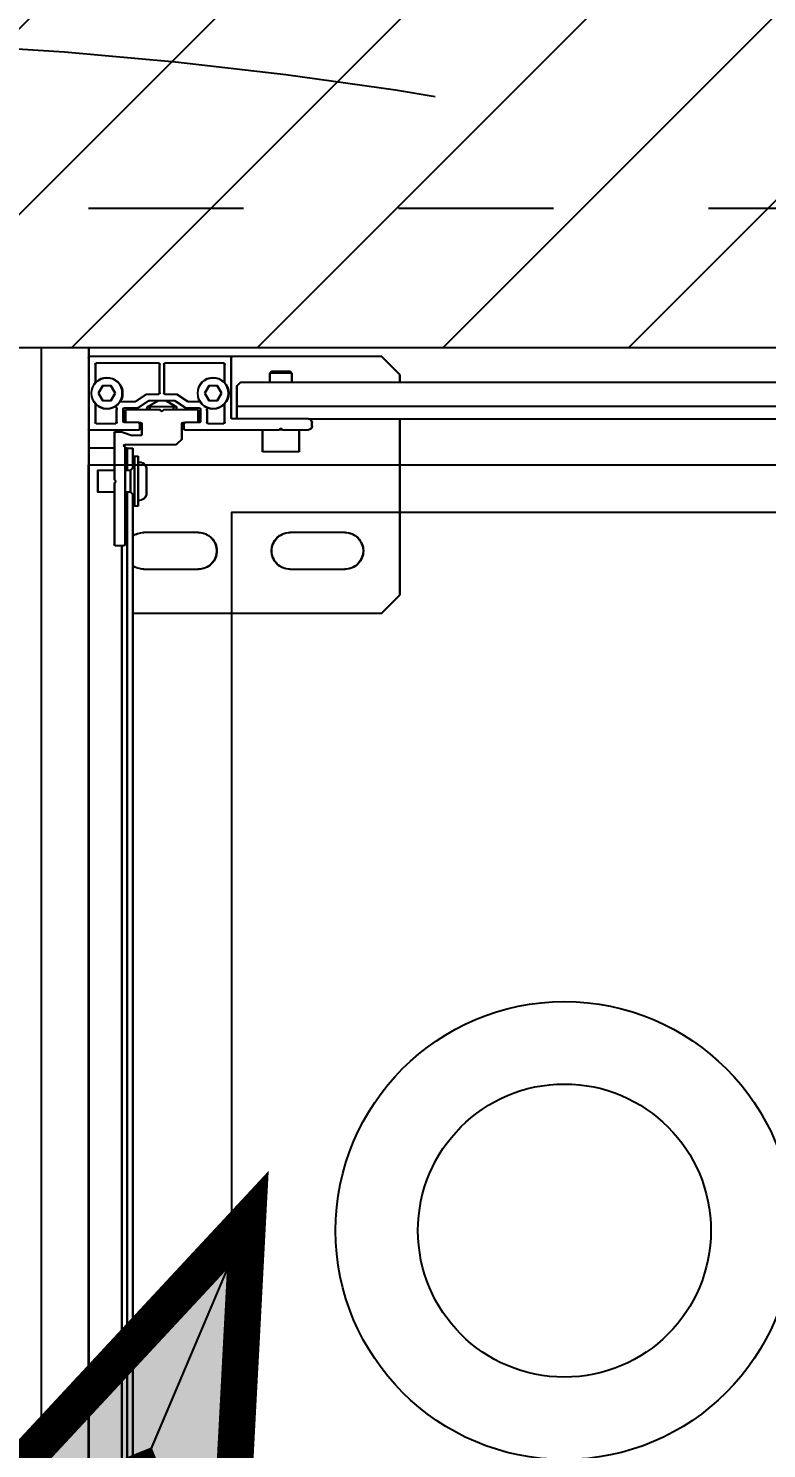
# Model space of a CAD drawing. Extents: x -2932 to 12371, y 2178 to 6224.
# Drawn here: x 6273.24 to 6293.4, y 4104.34 to 4143.1 of the extents above; entities that cross this region are included whole.
import ezdxf
from ezdxf import colors
from ezdxf.entities.mleader import LeaderData, LeaderLine
from ezdxf.math import Vec2, Vec3

# ---------------------------------------------------------------- set-up
doc = ezdxf.new("R2010")
doc.units = 0
doc.header["$PDMODE"] = 67
for name, pattern in [('ACAD_ISO02W100', [15, 12, -3]), ('prlm_ef', [0.165, 0.1, -0.065]), ('prlm_vmc', [0.282222, 0.141111, -0.141111])]:
    doc.linetypes.add(name, pattern=pattern)
doc.layers.get('0').update_dxf_attribs({"color": 252})
for name, color, linetype, lineweight in [('_GAZELEC-BOITE INCORPO', 36, 'Continuous', 18), ('_GAZELEC-RESERVATION', 1, 'Continuous', 18), ('_GAZELEC-RESERVATION 2', 6, 'Continuous', 18)]:
    doc.layers.add(name, color=color, linetype=linetype, lineweight=lineweight)
for name, color, linetype in [('B aménagement intérieur', 252, 'Continuous'), ('B GÈnÈral_Hatch', 252, 'Continuous'), ('B Général', 252, 'Continuous'), ('C ANNOTATIONS-prestations', 252, 'Continuous'), ('F REMPLISSAGE-vert clair', 252, 'Continuous'), ('F REMPLISSAGE-vert foncé', 252, 'Continuous'), ('GAZ-FLECHE VMC', 93, 'Continuous'), ('GAZ-GAZ N-1', 202, 'Continuous'), ('MTI900_Alu', 252, 'Continuous'), ('prlm-CHAUFF', 30, 'Continuous'), ('prlm-EAU-EF', 161, 'Continuous'), ('prlm-MOD', 64, 'Continuous')]:
    doc.layers.add(name, color=color, linetype=linetype)
doc.layers.add('prlm-ZEROPLOT', color=254, linetype='Continuous', plot=False)
doc.styles.add('Arial', font='arial.ttf')
doc.styles.add('Eurostile', font='')
doc.styles.get("Standard").update_dxf_attribs({"font": 'isocp.shx', "height": 15})
doc.styles.get('Eurostile').set_extended_font_data('Eurostile')
doc.dimstyles.new('200', dxfattribs={"dimscale": 0.1, "dimtxt": 150, "dimasz": 25, "dimexe": 50, "dimexo": 50, "dimgap": 20, "dimtad": 1, "dimdec": 0, "dimdsep": 46, "dimtxsty": 'Arial', "dimblk1": 'DOTBLANK', "dimblk2": 'DOTBLANK', "dimsah": 1, "dimcen": 25, "dimclrd": 5, "dimclre": 5, "dimadec": 0, "dimazin": 0, "dimtfac": 1, "dimtdec": 0, "dimtmove": 0, "dimatfit": 3, "dimldrblk": 'DOTBLANK', "dimfxl": 50, "dimtolj": 1, "dimtzin": 0, "dimarcsym": 0})
doc.dimstyles.new('Arch', dxfattribs={"dimtxt": 11.765001, "dimasz": 11.224121, "dimexe": 15.875, "dimexo": 7.9375, "dimgap": 7.9375, "dimtad": 1, "dimdec": 1, "dimtxsty": 'Eurostile', "dimblk": 'B n1.VW_SLASH', "dimblk1": 'B n1.VW_SLASH', "dimblk2": 'B n1.VW_SLASH', "dimcen": 0, "dimdle": 7.9375, "dimazin": 0, "dimtfac": 1, "dimtdec": 1, "dimtix": 1, "dimtmove": 0, "dimatfit": 0, "dimldrblk": 'B n1.VW_FILLEDARROW', "dimfxl": 1, "dimfrac": 2, "dimtolj": 1, "dimarcsym": 0})

# ---------------------------------------------------------------- blocks, each defined once
blk = doc.blocks.new('A n1.T4 A32_A33 (2D)')
at = {"layer": 'B Général', "linetype": 'Continuous'}
blk.add_line((-638.1, 251.635), (-638.1, 160.635), dxfattribs=at)
at = {"layer": 'F REMPLISSAGE-vert clair'}
blk.add_line((-639.4, 251.635), (-639.4, 159.335), dxfattribs=at)
at = {"layer": 'F REMPLISSAGE-vert foncé'}
blk.add_line((-639.4, 251.635), (-639.4, 159.335), dxfattribs=at)
at = {"layer": 'F REMPLISSAGE-vert foncé', "linetype": 'Continuous'}
blk.add_line((-638.1, 251.635), (-638.1, 160.635), dxfattribs=at)
blk = doc.blocks.new('A n1.G 100_80')
at = {"layer": 'B Général', "linetype": 'Continuous', "flags": 128}
blk.add_lwpolyline([(9.5, -45), (9.5, 45), (48.52, 45), (48.52, -45)], close=True, dxfattribs=at)
at = {"layer": 'C ANNOTATIONS-prestations'}
for p, q in [((9.5, 44.75), (9.5, 44.72)), ((9.53, 44.75), (9.5, 44.75)), ((9.5, 44.72), (9.5, 42.78)), ((13.37, 44.75), (9.53, 44.75)), ((17.5, 44.75), (13.37, 44.75)), ((13.4, 43.08), (13.4, 44.72)), ((18, 44.25), (17.5, 44.75)), ((9.68, 44.54), (9.68, 44.033)), ((11.41, 44.57), (9.71, 44.57)), ((11.44, 43.76), (11.44, 44.54)), ((11.56, 44.54), (11.56, 43.76)), ((13.19, 44.57), (11.59, 44.57)), ((13.22, 44.033), (13.22, 44.54)), ((14.45, 44.3), (14.5, 44.35)), ((15.05, 44.3), (14.45, 44.3)), ((14.45, 44.05), (14.45, 44.3)), ((14.5, 44.35), (15, 44.35)), ((15, 44.35), (15.05, 44.3)), ((15.05, 44.3), (15.05, 44.05)), ((18, 44.05), (18, 44.25)), ((9.885, 43.95), (9.769, 43.75)), ((10.115, 43.95), (9.885, 43.95)), ((10.231, 43.75), (10.115, 43.95)), ((12.785, 43.95), (12.669, 43.75)), ((13.015, 43.95), (12.785, 43.95)), ((13.131, 43.75), (13.015, 43.95)), ((13.55, 43.95), (13.65, 44.05)), ((13.55, 43.4), (13.55, 43.95)), ((13.65, 44.05), (44.15, 44.05)), ((9.68, 43.467), (9.68, 42.96)), ((9.769, 43.75), (9.885, 43.55)), ((9.885, 43.55), (10.115, 43.55)), ((10.115, 43.55), (10.231, 43.75)), ((10.364, 43.53), (10.786, 43.53)), ((10.803, 43.535), (11.088, 43.725)), ((10.858, 43.355), (11.142, 43.545)), ((11.1, 43.377), (11.4, 43.55)), ((11.105, 43.73), (11.41, 43.73)), ((11.159, 43.55), (11.841, 43.55)), ((11.177, 43.3), (11.177, 43.421)), ((11.59, 43.73), (11.904, 43.73)), ((11.6, 43.55), (11.9, 43.377)), ((11.823, 43.3), (11.823, 43.421)), ((11.858, 43.545), (12.15, 43.35)), ((11.904, 43.73), (12.197, 43.535)), ((12.214, 43.53), (12.536, 43.53)), ((12.669, 43.75), (12.785, 43.55)), ((12.785, 43.55), (13.015, 43.55)), ((13.015, 43.55), (13.131, 43.75)), ((13.22, 42.96), (13.22, 43.467)), ((10.27, 42.96), (10.27, 43.307)), ((10.45, 42.98), (10.45, 43.32)), ((10.48, 43.35), (10.841, 43.35)), ((10.5, 43.27), (10.5, 42.98)), ((11.45, 43.3), (10.53, 43.3)), ((11.9, 43.377), (11.1, 43.377)), ((11.1, 43.3), (11.1, 43.377)), ((11.5, 43.25), (11.45, 43.3)), ((11.55, 43.3), (11.5, 43.25)), ((12.47, 43.3), (11.55, 43.3)), ((11.9, 43.377), (11.9, 43.3)), ((12.15, 43.35), (12.52, 43.35)), ((12.5, 42.98), (12.5, 43.27)), ((12.55, 43.32), (12.55, 42.98)), ((12.73, 43.28), (12.73, 42.96)), ((15.5, 43.05), (13.43, 43.05)), ((13.55, 43.05), (13.55, 43.4)), ((13.55, 43.4), (44.25, 43.4)), ((15.5, 43.05), (42.27, 43.05)), ((18, 38.25), (18, 43.05)), ((9.5, 42.78), (9.5, 42.25)), ((9.53, 42.75), (10.87, 42.75)), ((9.71, 42.93), (10.24, 42.93)), ((10.2, 42.67), (10.2, 41.4)), ((10.23, 42.7), (10.395, 42.7)), ((10.405, 42.699), (10.695, 42.602)), ((10.87, 42.95), (10.48, 42.95)), ((10.87, 42.95), (10.92, 42.95)), ((10.9, 42.78), (10.9, 42.92)), ((10.95, 42.92), (10.95, 42.63)), ((12.05, 42.5), (12.05, 42.92)), ((12.08, 42.95), (12.13, 42.95)), ((12.1, 42.92), (12.1, 42.78)), ((12.52, 42.95), (12.13, 42.95)), ((12.13, 42.75), (14.7, 42.75)), ((12.76, 42.93), (13.19, 42.93)), ((14.25, 42.15), (14.25, 42.75)), ((14.7, 42.75), (14.729, 42.779)), ((14.8, 42.75), (14.7, 42.75)), ((14.771, 42.779), (14.8, 42.75)), ((14.8, 42.75), (15.5, 42.75)), ((15.25, 42.75), (15.25, 42.15)), ((15.6, 42.85), (15.6, 42.95)), ((9.5, 42.25), (9.5, -42.25)), ((10.2, 42.25), (9.5, 42.25)), ((10.5, 42.35), (11.9, 42.35)), ((10.5, 39.63), (10.5, 42.29)), ((10.55, 42.25), (10.5, 42.25)), ((10.55, 42.25), (10.55, 41.65)), ((10.55, 42.25), (10.7, 42.25)), ((10.7, 42.25), (10.7, 41.7)), ((10.92, 42.6), (10.705, 42.6)), ((12.05, 42.5), (11.9, 42.35)), ((10.7, 42.03), (10.75, 42.03)), ((10.75, 42.03), (10.75, 40.67)), ((10.75, 42.03), (10.85, 42.03)), ((10.85, 42.03), (10.85, 40.67)), ((15.25, 42.15), (14.25, 42.15)), ((9.75, 41.65), (9.75, 41.05)), ((9.75, 41.65), (10.2, 41.65)), ((10.5, 41.65), (10.65, 41.65)), ((10.65, 41.65), (10.75, 41.75)), ((10.65, 41.05), (10.65, 41.65)), ((11.08, 41.675), (11.08, 41.025)), ((10.25, 41.35), (10.2, 41.4)), ((10.2, 41.3), (10.25, 41.35)), ((10.2, 41.3), (10.2, 39.63)), ((10.2, 41.05), (9.75, 41.05)), ((10.65, 41.05), (10.5, 41.05)), ((10.55, 41.05), (10.55, -41.05)), ((10.75, 40.95), (10.65, 41.05)), ((10.7, 41), (10.7, -41)), ((10.75, 40.67), (10.7, 40.67)), ((10.85, 40.67), (10.75, 40.67)), ((12.5, 39.95), (11, 39.95)), ((16.5, 39.95), (15, 39.95)), ((10.23, 39.6), (10.47, 39.6)), ((10.4, 39.6), (10.4, -39.6)), ((11, 38.95), (12.5, 38.95)), ((15, 38.95), (16.5, 38.95)), ((17.5, 37.75), (18, 38.25)), ((10.7, 37.75), (17.5, 37.75))]:
    blk.add_line(p, q, dxfattribs=at)
at = {"layer": 'C ANNOTATIONS-prestations', "flags": 128}
for points in [[(9.5, 44.72, -0.198912), (9.509, 44.741, -0.198912), (9.53, 44.75)], [(13.37, 44.75, -0.198912), (13.391, 44.741, -0.198912), (13.4, 44.72)], [(9.68, 44.54, -0.198912), (9.689, 44.561, -0.198912), (9.71, 44.57)], [(11.41, 44.57, -0.198912), (11.431, 44.561, -0.198912), (11.44, 44.54)], [(11.56, 44.54, -0.198912), (11.569, 44.561, -0.198912), (11.59, 44.57)], [(13.19, 44.57, -0.198912), (13.211, 44.561, -0.198912), (13.22, 44.54)], [(9.68, 44.03, -0.01196), (9.68, 44.031, -0.01196), (9.68, 44.033)], [(13.22, 44.033, -0.01196), (13.22, 44.031, -0.01196), (13.22, 44.03)], [(9.68, 43.467, -0.01196), (9.68, 43.469, -0.01196), (9.68, 43.47)], [(10.803, 43.535, -0.073633), (10.795, 43.531, -0.073633), (10.786, 43.53)], [(11.088, 43.725, -0.073633), (11.096, 43.729, -0.073633), (11.105, 43.73)], [(11.142, 43.545, -0.073633), (11.15, 43.549, -0.073633), (11.159, 43.55)], [(11.44, 43.76, -0.198912), (11.431, 43.739, -0.198912), (11.41, 43.73)], [(11.59, 43.73, -0.198912), (11.569, 43.739, -0.198912), (11.56, 43.76)], [(11.841, 43.55, -0.073633), (11.85, 43.549, -0.073633), (11.858, 43.545)], [(12.214, 43.53, -0.073633), (12.205, 43.531, -0.073633), (12.197, 43.535)], [(13.22, 43.47, -0.01196), (13.22, 43.469, -0.01196), (13.22, 43.467)], [(10.225, 43.39, -0.123554), (10.258, 43.354, -0.123554), (10.27, 43.307)], [(10.45, 43.32, -0.198912), (10.459, 43.341, -0.198912), (10.48, 43.35)], [(10.5, 43.27, -0.198912), (10.509, 43.291, -0.198912), (10.53, 43.3)], [(10.858, 43.355, -0.073633), (10.85, 43.351, -0.073633), (10.841, 43.35)], [(12.47, 43.3, -0.198912), (12.491, 43.291, -0.198912), (12.5, 43.27)], [(12.52, 43.35, -0.198912), (12.541, 43.341, -0.198912), (12.55, 43.32)], [(12.73, 43.28, -0.095961), (12.737, 43.318, -0.095961), (12.758, 43.35)], [(13.43, 43.05, -0.198912), (13.409, 43.059, -0.198912), (13.4, 43.08)], [(15.5, 43.05, -0.198912), (15.571, 43.021, -0.198912), (15.6, 42.95)], [(9.53, 42.75, -0.198912), (9.509, 42.759, -0.198912), (9.5, 42.78)], [(9.71, 42.93, -0.198912), (9.689, 42.939, -0.198912), (9.68, 42.96)], [(10.2, 42.67, -0.198912), (10.209, 42.691, -0.198912), (10.23, 42.7)], [(10.27, 42.96, -0.198912), (10.261, 42.939, -0.198912), (10.24, 42.93)], [(10.395, 42.7, -0.040241), (10.4, 42.7, -0.040241), (10.405, 42.699)], [(10.48, 42.95, -0.198912), (10.459, 42.959, -0.198912), (10.45, 42.98)], [(10.53, 42.95, -0.198912), (10.509, 42.959, -0.198912), (10.5, 42.98)], [(10.87, 42.95, -0.198912), (10.891, 42.941, -0.198912), (10.9, 42.92)], [(10.9, 42.78, -0.198912), (10.891, 42.759, -0.198912), (10.87, 42.75)], [(10.92, 42.95, -0.198912), (10.941, 42.941, -0.198912), (10.95, 42.92)], [(12.05, 42.92, -0.198912), (12.059, 42.941, -0.198912), (12.08, 42.95)], [(12.1, 42.92, -0.198912), (12.109, 42.941, -0.198912), (12.13, 42.95)], [(12.13, 42.75, -0.198912), (12.109, 42.759, -0.198912), (12.1, 42.78)], [(12.5, 42.98, -0.198912), (12.491, 42.959, -0.198912), (12.47, 42.95)], [(12.55, 42.98, -0.198912), (12.541, 42.959, -0.198912), (12.52, 42.95)], [(12.76, 42.93, -0.198912), (12.739, 42.939, -0.198912), (12.73, 42.96)], [(13.22, 42.96, -0.198912), (13.211, 42.939, -0.198912), (13.19, 42.93)], [(14.729, 42.779, -0.198912), (14.75, 42.788, -0.198912), (14.771, 42.779)], [(15.6, 42.85, -0.198912), (15.571, 42.779, -0.198912), (15.5, 42.75)], [(10.5, 42.29, -0.414214), (10.47, 42.32, -0.414214), (10.5, 42.35)], [(10.705, 42.6, -0.040241), (10.7, 42.6, -0.040241), (10.695, 42.602)], [(10.95, 42.63, -0.198912), (10.941, 42.609, -0.198912), (10.92, 42.6)], [(10.85, 41.873, -0.218554), (11.01, 41.827, -0.218554), (11.08, 41.675)], [(10.85, 41.874, -0.003145), (10.853, 41.874, -0.003145), (10.855, 41.874)], [(11.08, 41.025, -0.218554), (11.01, 40.873, -0.218554), (10.85, 40.827)], [(10.855, 40.827, -0.003145), (10.853, 40.826, -0.003145), (10.85, 40.826)], [(10.7, 39.85, -0.080612), (10.842, 39.924, -0.080612), (11, 39.95)], [(12.5, 39.95, -0.414214), (13, 39.45, -0.414214), (12.5, 38.95)], [(15, 38.95, -0.414214), (14.5, 39.45, -0.414214), (15, 39.95)], [(16.5, 39.95, -0.414214), (17, 39.45, -0.414214), (16.5, 38.95)], [(10.23, 39.6, -0.198912), (10.209, 39.609, -0.198912), (10.2, 39.63)], [(10.5, 39.63, -0.198912), (10.491, 39.609, -0.198912), (10.47, 39.6)], [(11, 38.95, -0.080612), (10.842, 38.976, -0.080612), (10.7, 39.05)]]:
    blk.add_lwpolyline(points, format="xyb", dxfattribs=at)
at = {"layer": 'C ANNOTATIONS-prestations'}
for centre in [(10, 43.75), (12.9, 43.75)]:
    blk.add_circle(centre, 0.425, dxfattribs=at)
blk = doc.blocks.new('xi.thema+')
at = {"layer": 'prlm-CHAUFF', "color": 7, "linetype": 'prlm_vmc', "ltscale": 30}
blk.add_lwpolyline([(-27.9, 0), (-27.9, 34.4)], dxfattribs=at)
at = {"layer": 'prlm-CHAUFF', "color": 0}
blk.add_lwpolyline([(-20.9, 0), (-20.9, 34.4), (20.9, 34.4), (20.9, 0)], close=True, dxfattribs=at)
for radius in [6.25, 4]:
    blk.add_circle((0, 13), radius, dxfattribs=at)
blk = doc.blocks.new('A n0.MTI900_Alu_390')
at = {"layer": 'MTI900_Alu', "color": 1, "linetype": 'Continuous'}
for p, q in [((-4.475, 0), (-4.472, 0)), ((-4.475, -0.003), (-4.475, 0)), ((-4.472, 0), (-4.278, 0)), ((-4.278, 0), (-4.225, 0)), ((-4.225, 0), (4.225, 0)), ((-4.225, -0.07), (-4.225, 0)), ((-4.475, -0.387), (-4.475, -0.003)), ((-4.457, -0.191), (-4.457, -0.021)), ((-4.454, -0.018), (-4.4033, -0.018)), ((-4.395, -0.0385), (-4.375, -0.0269)), ((-4.395, -0.0615), (-4.395, -0.0385)), ((-4.375, -0.0269), (-4.355, -0.0385)), ((-4.355, -0.0385), (-4.355, -0.0615)), ((-4.3467, -0.018), (-4.296, -0.018)), ((-4.293, -0.021), (-4.293, -0.074)), ((-4.275, -0.003), (-4.275, -0.137)), ((-4.165, -0.025), (-4.105, -0.025)), ((-4.165, -0.025), (-4.165, -0.07)), ((-4.105, -0.07), (-4.105, -0.025)), ((-4.375, -0.0731), (-4.395, -0.0615)), ((-4.355, -0.0615), (-4.375, -0.0731)), ((-4.296, -0.077), (-4.3306, -0.077)), ((-4.27, -0.073), (-4.27, -0.0895)), ((-4.267, -0.07), (-4.14, -0.07)), ((-4.135, -0.075), (-4.14, -0.07)), ((-4.13, -0.07), (-4.135, -0.075)), ((-4.13, -0.07), (-3.963, -0.07)), ((-3.96, -0.073), (-3.96, -0.097)), ((-4.353, -0.0864), (-4.353, -0.1286)), ((-4.335, -0.098), (-4.335, -0.1341)), ((-4.298, -0.095), (-4.332, -0.095)), ((-4.33, -0.195), (-4.33, -0.103)), ((-4.327, -0.1), (-4.298, -0.1)), ((-4.295, -0.137), (-4.295, -0.098)), ((-4.2698, -0.0905), (-4.2602, -0.1195)), ((-4.235, -0.1), (-4.235, -0.24)), ((-3.963, -0.1), (-4.229, -0.1)), ((-4.225, -0.105), (-4.225, -0.1)), ((-4.225, -0.105), (-4.165, -0.105)), ((-4.225, -0.105), (-4.225, -0.12)), ((-4.165, -0.115), (-4.175, -0.125)), ((-4.165, -0.1), (-4.165, -0.115)), ((-4.105, -0.115), (-4.165, -0.115)), ((-4.105, -0.115), (-4.105, -0.1)), ((-4.105, -0.105), (4.105, -0.105)), ((-4.095, -0.125), (-4.105, -0.115)), ((-3.96, -0.09), (3.96, -0.09)), ((-4.3535, -0.1303), (-4.3725, -0.1588)), ((-4.3355, -0.1358), (-4.3545, -0.1642)), ((-4.295, -0.137), (-4.295, -0.142)), ((-4.278, -0.14), (-4.292, -0.14)), ((-4.292, -0.145), (-4.263, -0.145)), ((-4.26, -0.142), (-4.26, -0.1205)), ((-4.225, -0.12), (-4.17, -0.12)), ((-4.203, -0.12), (-4.203, -0.125)), ((-4.203, -0.125), (-4.067, -0.125)), ((-4.203, -0.125), (-4.203, -0.135)), ((-4.203, -0.135), (-4.067, -0.135)), ((-4.1, -0.12), (4.1, -0.12)), ((-4.067, -0.125), (-4.067, -0.12)), ((-4.067, -0.135), (-4.067, -0.125)), ((-3.995, -0.3), (-3.995, -0.15)), ((-3.895, -0.15), (-3.895, -0.3)), ((-3.775, -0.12), (-3.775, -0.8)), ((-4.373, -0.1605), (-4.373, -0.191)), ((-4.3377, -0.16), (-4.355, -0.19)), ((-4.355, -0.1659), (-4.355, -0.2341)), ((-4.33, -0.1677), (-4.3421, -0.1677)), ((-4.3377, -0.24), (-4.3377, -0.16)), ((-4.33, -0.16), (-4.3377, -0.16)), ((-4.1675, -0.158), (-4.1025, -0.158)), ((-4.457, -0.369), (-4.457, -0.209)), ((-4.376, -0.194), (-4.454, -0.194)), ((-4.454, -0.206), (-4.376, -0.206)), ((-4.373, -0.209), (-4.373, -0.2404)), ((-4.355, -0.21), (-4.3377, -0.24)), ((-4.33, -0.2323), (-4.3421, -0.2323)), ((-4.325, -0.2), (-4.33, -0.195)), ((-4.33, -0.205), (-4.325, -0.2)), ((-4.33, -0.297), (-4.33, -0.205)), ((-4.373, -0.2404), (-4.3535, -0.2697)), ((-4.3545, -0.2358), (-4.335, -0.265)), ((-4.3377, -0.24), (-4.33, -0.24)), ((-4.335, -0.265), (-4.335, -0.302)), ((-4.295, -0.258), (-4.295, -0.263)), ((-4.295, -0.302), (-4.295, -0.263)), ((-4.25, -0.255), (-4.292, -0.255)), ((-4.292, -0.26), (-4.278, -0.26)), ((-4.275, -0.263), (-4.275, -0.52)), ((-4.25, -0.255), (-4.235, -0.24)), ((-4.353, -0.2714), (-4.353, -0.3036)), ((-4.332, -0.305), (-4.298, -0.305)), ((-4.298, -0.3), (-4.327, -0.3)), ((-4.395, -0.3285), (-4.375, -0.3169)), ((-4.395, -0.3515), (-4.395, -0.3285)), ((-4.375, -0.3169), (-4.355, -0.3285)), ((-4.355, -0.3285), (-4.355, -0.3515)), ((-4.328, -0.323), (-4.296, -0.323)), ((-4.293, -0.326), (-4.293, -0.369)), ((-4.475, -0.8), (-4.475, -0.387)), ((-4.4033, -0.372), (-4.454, -0.372)), ((-4.375, -0.3631), (-4.395, -0.3515)), ((-4.355, -0.3515), (-4.375, -0.3631)), ((-4.296, -0.372), (-4.3467, -0.372)), ((-4.308, -0.39), (-4.472, -0.39)), ((-4.395, -0.405), (-4.405, -0.415)), ((-4.405, -0.415), (-4.405, -3.465)), ((-4.34, -0.405), (-4.395, -0.405)), ((-4.305, -0.405), (-4.34, -0.405)), ((-4.34, -0.405), (-4.34, -3.475)), ((-4.305, -0.6), (-4.305, -0.393)), ((-4.43, -0.495), (-4.435, -0.5)), ((-4.435, -0.5), (-4.435, -0.55)), ((-4.43, -0.555), (-4.43, -0.495)), ((-4.405, -0.495), (-4.43, -0.495)), ((-4.215, -0.475), (-4.275, -0.475)), ((-4.215, -0.575), (-4.215, -0.475)), ((-4.275, -0.52), (-4.2779, -0.5229)), ((-4.2779, -0.5271), (-4.275, -0.53)), ((-4.275, -0.53), (-4.275, -0.52)), ((-4.275, -0.53), (-4.275, -0.6)), ((-4.435, -0.55), (-4.43, -0.555)), ((-4.43, -0.555), (-4.405, -0.555)), ((-4.275, -0.575), (-4.215, -0.575)), ((-3.995, -0.7), (-3.995, -0.55)), ((-3.895, -0.55), (-3.895, -0.7)), ((-4.305, -0.6), (-4.305, -3.277)), ((-4.285, -0.61), (-4.295, -0.61)), ((-4.425, -0.85), (-4.475, -0.8)), ((-3.775, -0.8), (-3.825, -0.85)), ((-4.405, -0.85), (-4.425, -0.85)), ((-3.825, -0.85), (-4.305, -0.85))]:
    blk.add_line(p, q, dxfattribs=at)
for centre in [(-4.375, -0.05), (-4.375, -0.34)]:
    blk.add_circle(centre, 0.0425, dxfattribs=at)
for centre, radius, start, end in [((-4.472, -0.003), 0.003, 90, 180), ((-4.278, -0.003), 0.003, 0, 90), ((-4.454, -0.021), 0.003, 90, 180), ((-4.4033, -0.021), 0.003, 84.5182, 90), ((-4.3467, -0.021), 0.003, 90, 95.4817), ((-4.296, -0.021), 0.003, 0, 90), ((-4.3306, -0.067), 0.01, 213.6525, 270), ((-4.296, -0.074), 0.003, 270, 0), ((-4.267, -0.073), 0.003, 90, 180), ((-3.963, -0.073), 0.003, 0, 90), ((-4.332, -0.098), 0.003, 90, 180), ((-4.327, -0.103), 0.003, 90, 180), ((-4.298, -0.098), 0.003, 0, 90), ((-4.298, -0.103), 0.003, 0, 90), ((-4.267, -0.0895), 0.003, 180, 198.4349), ((-4.232, -0.1), 0.003, 0, 180), ((-3.963, -0.097), 0.003, 270, 0), ((-4.356, -0.1286), 0.003, 326.3099, 0), ((-4.338, -0.1341), 0.003, 326.3099, 0), ((-4.292, -0.137), 0.003, 180, 270), ((-4.292, -0.142), 0.003, 180, 270), ((-4.278, -0.137), 0.003, 270, 0), ((-4.263, -0.142), 0.003, 270, 0), ((-4.263, -0.1205), 0.003, 0, 18.4349), ((-4.1675, -0.138), 0.02, 171.3731, 270), ((-4.1675, -0.133), 0.02, 185.7392, 187.1808), ((-4.1025, -0.138), 0.02, 270, 8.6269), ((-4.1025, -0.133), 0.02, 352.8192, 354.2608), ((-3.945, -0.15), 0.05, 143.1301, 180), ((-3.945, -0.15), 0.05, 0, 36.8699), ((-4.454, -0.191), 0.003, 180, 270), ((-4.376, -0.191), 0.003, 270, 0), ((-4.37, -0.1605), 0.003, 146.3099, 180), ((-4.352, -0.1659), 0.003, 146.3099, 180), ((-4.454, -0.209), 0.003, 90, 180), ((-4.376, -0.209), 0.003, 0, 90), ((-4.352, -0.2341), 0.003, 180, 213.6901), ((-4.356, -0.2714), 0.003, 0, 33.6901), ((-4.292, -0.258), 0.003, 90, 180), ((-4.292, -0.263), 0.003, 90, 180), ((-4.278, -0.263), 0.003, 0, 90), ((-4.332, -0.302), 0.003, 180, 270), ((-4.327, -0.297), 0.003, 180, 270), ((-4.298, -0.297), 0.003, 270, 0), ((-4.298, -0.302), 0.003, 270, 0), ((-3.945, -0.3), 0.05, 180, 0), ((-4.328, -0.333), 0.01, 90, 133.851), ((-4.296, -0.326), 0.003, 0, 90), ((-4.472, -0.387), 0.003, 180, 270), ((-4.454, -0.369), 0.003, 180, 270), ((-4.4033, -0.369), 0.003, 270, 275.4818), ((-4.3467, -0.369), 0.003, 264.5182, 270), ((-4.296, -0.369), 0.003, 270, 0), ((-4.308, -0.393), 0.003, 0, 90), ((-3.945, -0.55), 0.05, 0, 180), ((-4.2758, -0.525), 0.003, 135, 225), ((-4.295, -0.6), 0.01, 180, 270), ((-4.285, -0.6), 0.01, 270, 0), ((-3.945, -0.7), 0.05, 180, 0)]:
    blk.add_arc(centre, radius, start, end, dxfattribs=at)
blk = doc.blocks.new('xi.uta-yzen-d')
at = {"layer": 'prlm-CHAUFF', "ltscale": 50}
blk.add_lwpolyline([(-40.5, 20.62), (-40.5, 3.9), (40.5, 3.9), (40.5, 20.62)], close=True, dxfattribs=at)
blk = doc.blocks.new('xi.dchrob')
at = {"layer": 'prlm-ZEROPLOT', "color": 253, "linetype": 'ACAD_ISO02W100', "ltscale": 5}
for radius in [180, 120]:
    blk.add_circle((13.375, 0), radius, dxfattribs=at)
blk = doc.blocks.new('B n1.VW_SLASH')
at = {"linetype": 'ByBlock', "lineweight": -2}
blk.add_line((0.7072, 0), (-1, 0), dxfattribs=at)
at = {"linetype": 'Continuous', "lineweight": 20, "flags": 128}
blk.add_lwpolyline([(0.5001, 0.5001), (-0.5001, -0.5001)], dxfattribs=at)
blk = doc.blocks.new('*D276')
at = {"layer": '_GAZELEC-RESERVATION 2', "color": 0, "lineweight": -2, "transparency": 16777216}
for p, q in [((6229.896, 4131.39), (6229.896, 4187.914)), ((6269.896, 4131.39), (6269.896, 4187.914)), ((6218.672, 4172.039), (6207.447, 4172.039)), ((6229.896, 4172.039), (6269.896, 4172.039)), ((6281.12, 4172.039), (6292.344, 4172.039))]:
    blk.add_line(p, q, dxfattribs=at)
at = {"layer": 'Defpoints', "color": 0, "transparency": 16777216}
for p in [(6269.896, 4172.039), (6229.896, 4123.452), (6269.896, 4123.452)]:
    blk.add_point(p, dxfattribs=at)
at = {"layer": '_GAZELEC-RESERVATION 2', "color": 0, "lineweight": -2, "transparency": 16777216, "xscale": 11.22412109375, "yscale": 11.22412109375, "zscale": 11.22412109375}
blk.add_blockref('B n1.VW_SLASH', (6229.896, 4172.039), dxfattribs=at)
at = {"layer": '_GAZELEC-RESERVATION 2', "color": 0, "lineweight": -2, "transparency": 16777216, "xscale": 11.22412109375, "yscale": 11.22412109375, "zscale": 11.22412109375, "rotation": 180}
blk.add_blockref('B n1.VW_SLASH', (6269.896, 4172.039), dxfattribs=at)
at = {"layer": '_GAZELEC-RESERVATION 2', "color": 0, "transparency": 16777216, "insert": (6249.896, 4185.859), "char_height": 11.765, "attachment_point": 5, "style": 'Eurostile'}
blk.add_mtext('\\A1;40.00', dxfattribs=at)
blk = doc.blocks.new('B n1.VW_FILLEDARROW')
at = {"linetype": 'Continuous'}
blk.add_hatch(color=250, dxfattribs=at).paths.add_polyline_path([(-1.4144, 0.379), (0, 0), (-1.4144, -0.379)])
at = {"linetype": 'Continuous', "flags": 128}
blk.add_lwpolyline([(-1.4144, 0.379), (0, 0), (-1.4144, -0.379)], close=True, dxfattribs=at)
blk = doc.blocks.new('FLECHE1')
h = blk.add_hatch(color=256)
h.dxf.hatch_style = 1
h.paths.add_polyline_path([(495907.08, -370439.56), (495913.62, -370315.47), (495936.11, -370371.09), (495991.74, -370348.6)])
for p, q in [((495907.08, -370439.56), (496141.31, -369887.17)), ((495913.62, -370315.47), (495907.08, -370439.56)), ((495913.62, -370315.47), (495907.08, -370439.56)), ((495991.74, -370348.6), (495907.08, -370439.56)), ((495907.08, -370439.56), (495991.74, -370348.6)), ((495907.08, -370439.56), (495936.11, -370371.09))]:
    blk.add_line(p, q)
at = {"const_width": 10}
blk.add_lwpolyline([(495907.08, -370439.56), (495913.62, -370315.47), (495936.11, -370371.09), (495991.74, -370348.6), (495907.08, -370439.56)], dxfattribs=at)
blk = doc.blocks.new('_DOTBLANK')
at = {"color": 0, "linetype": 'ByBlock'}
blk.add_line((-0.5, 0), (-1, 0), dxfattribs=at)
blk.add_circle((0, 0), 0.5, dxfattribs=at)
blk = doc.blocks.new('*D359')
at = {"layer": '_GAZELEC-BOITE INCORPO', "color": 5, "lineweight": -2, "transparency": 16777216}
for p, q in [((6269.388, 4134.389), (6380.742, 4134.389)), ((6375.742, 4037.174), (6375.742, 4131.889)), ((6269.388, 4034.674), (6380.742, 4034.674))]:
    blk.add_line(p, q, dxfattribs=at)
at = {"layer": 'Defpoints', "color": 0, "transparency": 16777216}
for p in [(6264.388, 4134.389), (6375.742, 4134.389), (6264.388, 4034.674)]:
    blk.add_point(p, dxfattribs=at)
at = {"layer": '_GAZELEC-BOITE INCORPO', "color": 5, "lineweight": -2, "transparency": 16777216, "xscale": 2.5, "yscale": 2.5, "zscale": 2.5}
for p, rotation in [((6375.742, 4134.389), 90), ((6375.742, 4034.674), 270)]:
    blk.add_blockref('_DOTBLANK', p, dxfattribs=dict(at, rotation=rotation))
at = {"layer": '_GAZELEC-BOITE INCORPO', "color": 0, "transparency": 16777216, "insert": (6366.083, 4084.531), "char_height": 15, "attachment_point": 5, "rotation": 90, "style": 'Arial'}
blk.add_mtext('\\A1;100', dxfattribs=at)

msp = doc.modelspace()

# ---------------------------------------------------------------- hatches: boundary and pattern name
at = {"layer": 'B GÈnÈral_Hatch', "linetype": 'Continuous'}
h = msp.add_hatch(dxfattribs=at)
h.set_pattern_fill('50_BETON', color=256, style=0, pattern_type=2)
h.set_pattern_definition([(45, (0, 0), (2.4253472, -2.6458333), [])])
h.paths.add_polyline_path([(5534.54, 4152.389), (5534.54, 4134.389), (6461.168, 4134.389), (6461.168, 4152.389)])

# ---------------------------------------------------------------- linework, layer by layer
at = {"layer": 'B Général', "linetype": 'Continuous', "lineweight": 18}
msp.add_line((6225.888, 4134.389), (6461.168, 4134.389), dxfattribs=at)
at = {"layer": 'B Général', "linetype": 'Continuous'}
msp.add_line((6225.888, 4134.389), (6461.168, 4134.389), dxfattribs=at)
at = {"layer": 'GAZ-GAZ N-1'}
msp.add_spline([(6222.477, 4235.61), (6246.663, 4235.61), (6259.641, 4235.61), (6362.408, 4199.81), (6391.446, 4166.228), (6403.564, 4128.509), (6404.87, 4109.881), (6401.056, 4091.922), (6366.429, 4078.754), (6291.793, 4071.148)], degree=3, dxfattribs=at)
at = {"layer": 'prlm-EAU-EF', "linetype": 'prlm_ef'}
msp.add_spline([(5177.95, 4446.021), (5161.915, 4446.021), (5147.881, 4444.816), (5128.005, 4440.018), (5117.471, 4435.532), (5107.41, 4429.929), (5098.117, 4419.339), (5094.045, 4411.188), (5091.225, 4386.156), (5089.873, 4366.145), (5088.273, 4338.718), (5083.861, 4301.678), (5083.861, 4277.262), (5095.259, 4241.911), (5119.325, 4217.845), (5169.547, 4213.631), (5218.287, 4222.862), (5249.142, 4231.11), (5276.964, 4233.829), (5369.753, 4210.309), (5430.536, 4195.63), (5478.15, 4191.823), (5567.143, 4191.823), (5693.92, 4191.823), (5989.915, 4191.823), (6151.093, 4191.823), (6235.036, 4191.823), (6295.309, 4191.823), (6306.79, 4191.823), (6315.4, 4191.823), (6355.583, 4183.805), (6384.284, 4163.409), (6398.635, 4124.212), (6393.532, 4087.564), (6354.195, 4072.367), (6335.868, 4072.367), (6292.694, 4071.692)], degree=3, dxfattribs=at)

# ---------------------------------------------------------------- block references
at = {"layer": 'B aménagement intérieur'}
for name, p in [('A n1.T4 A32_A33 (2D)', (6912.988, 3882.754)), ('A n1.G 100_80', (6265.388, 4089.389))]:
    msp.add_blockref(name, p, dxfattribs=at)
at = {"layer": 'GAZ-FLECHE VMC', "xscale": 0.1, "yscale": 0.1, "zscale": 0.1, "rotation": 179.9998799651404}
msp.add_blockref('FLECHE1', (55869.861, -32933.486), dxfattribs=at)
at = {"layer": 'prlm-CHAUFF'}
for name, p, rotation in [('xi.thema+', (6274.879, 4110.289), 270.0001899573389), ('xi.uta-yzen-d', (6274.888, 4089.389), 270)]:
    msp.add_blockref(name, p, dxfattribs=dict(at, rotation=rotation))
at = {"layer": 'prlm-CHAUFF', "xscale": -9.999999999999975, "yscale": 9.999999999999975, "zscale": 9.999999999999975, "rotation": 90.00011533977086}
msp.add_blockref('A n0.MTI900_Alu_390', (6274.879, 4089.389), dxfattribs=at)
at = {"layer": 'prlm-MOD', "rotation": 270}
msp.add_blockref('xi.dchrob', (6264.988, 4036.18), dxfattribs=at)

# ---------------------------------------------------------------- dimensions: what is measured, and where the dimension line sits
at = {"layer": '_GAZELEC-BOITE INCORPO'}
dim = msp.add_linear_dim(base=(6375.742, 4134.389), p1=(6264.388, 4034.674), p2=(6264.388, 4134.389), angle=90, dimstyle='200', dxfattribs=at)
dim.commit()
dim.dimension.update_dxf_attribs({"geometry": '*D359', "text_midpoint": (6366.083, 4084.531)})
at = {"layer": '_GAZELEC-RESERVATION 2'}
dim = msp.add_linear_dim(base=(6269.896, 4172.039), p1=(6229.896, 4123.452), p2=(6269.896, 4123.452), dimstyle='Arch', override={"dimdec": 2, "dimzin": 0, "dimdsep": 46, "dimpost": '<>'}, dxfattribs=at)
dim.commit()
dim.dimension.update_dxf_attribs({"geometry": '*D276', "text_midpoint": (6249.896, 4185.859)})

# ---------------------------------------------------------------- leaders
at = {"layer": '_GAZELEC-RESERVATION', "color": 6}
ml = msp.add_multileader_mtext('Standard', dxfattribs=at)
ml.set_content('résa n°14\\P200X200 en dalle haute', color=6)
ml.set_leader_properties()
ml.build(insert=Vec2(0, 0))
ml.multileader.update_dxf_attribs({"has_text_frame": 1, "arrow_head_size": 8, "scale": 20})
ctx = ml.context
ctx.base_point, ctx.scale, ctx.char_height, ctx.arrow_head_size, ctx.landing_gap_size, ctx.plane_origin = Vec3(4738.898, 4248.627), 20, 8, 8, 4, Vec3(4863.05, 4433.348)
notes = []
notes.append((ctx, [(0, (1, 1, 0), (4865.686, 4248.627), (-1, 0), 8.984, [(0, [(4880.165, 4114.128)], 0, [])])]))
ctx.mtext.insert, ctx.mtext.width, ctx.mtext.flow_direction = Vec3(4742.898, 4252.627), 156.88504, 5
ml = msp.add_multileader_mtext('Standard', dxfattribs=at)
ml.set_content('résa n°23\\P800X400 en dalle haute', color=6)
ml.set_leader_properties()
ml.build(insert=Vec2(0, 0))
ml.multileader.update_dxf_attribs({"has_text_frame": 1, "arrow_head_size": 8, "scale": 20})
ctx = ml.context
ctx.base_point, ctx.scale, ctx.char_height, ctx.arrow_head_size, ctx.landing_gap_size, ctx.plane_origin = Vec3(6035.603, 4215.243), 20, 8, 8, 4, Vec3(6160.352, 4399.964)
notes.append((ctx, [(0, (1, 1, 0), (6162.988, 4215.243), (-1, 0), 8.984, [(0, [(6235.322, 4109.07)], 0, [])])]))
ctx.mtext.insert, ctx.mtext.width, ctx.mtext.flow_direction = Vec3(6039.603, 4219.243), 156.88504, 5
ml = msp.add_multileader_mtext('Standard', dxfattribs=at)
ml.set_content('résa n°13\\P200X200 en dalle haute', color=6)
ml.set_leader_properties()
ml.build(insert=Vec2(0, 0))
ml.multileader.update_dxf_attribs({"has_text_frame": 1, "arrow_head_size": 8, "scale": 20})
ctx = ml.context
ctx.base_point, ctx.scale, ctx.char_height, ctx.arrow_head_size, ctx.landing_gap_size, ctx.plane_origin = Vec3(4713.268, 4214.927), 20, 8, 8, 4, Vec3(4837.42, 4399.648)
notes.append((ctx, [(0, (1, 1, 0), (4840.055, 4214.927), (-1, 0), 8.984, [(0, [(4843.037, 4134.389)], 0, [])])]))
ctx.mtext.insert, ctx.mtext.width, ctx.mtext.flow_direction = Vec3(4717.268, 4218.927), 156.88504, 5
ml = msp.add_multileader_mtext('Standard', dxfattribs=at)
ml.set_content('résa n°19\\P800X350 en dalle haute', color=6)
ml.set_leader_properties()
ml.build(insert=Vec2(0, 0))
ml.multileader.update_dxf_attribs({"has_text_frame": 1, "arrow_head_size": 8, "scale": 20})
ctx = ml.context
ctx.base_point, ctx.scale, ctx.char_height, ctx.arrow_head_size, ctx.landing_gap_size, ctx.plane_origin = Vec3(5013.317, 4214.976), 20, 8, 8, 4, Vec3(5137.266, 4399.697)
notes.append((ctx, [(0, (1, 1, 0), (5139.902, 4214.976), (-1, 0), 8.984, [(0, [(5214.305, 4136.814)], 0, [])])]))
ctx.mtext.insert, ctx.mtext.width, ctx.mtext.flow_direction = Vec3(5017.317, 4218.976), 156.88504, 5
ml = msp.add_multileader_mtext('Standard', dxfattribs=at)
ml.set_content('engravure 5cm', color=6)
ml.set_leader_properties()
ml.build(insert=Vec2(0, 0))
ml.multileader.update_dxf_attribs({"has_text_frame": 1, "arrow_head_size": 8, "scale": 20})
ctx = ml.context
ctx.base_point, ctx.scale, ctx.char_height, ctx.arrow_head_size, ctx.landing_gap_size, ctx.plane_origin = Vec3(4390.876, 4192.831), 20, 8, 8, 4, Vec3(4405.751, 4377.552)
notes.append((ctx, [(0, (1, 1, 0), (4475.599, 4192.831), (-1, 0), 8.984, [(0, [(4556.224, 4125.198)], 0, [])])]))
ctx.mtext.insert, ctx.mtext.width, ctx.mtext.flow_direction = Vec3(4394.876, 4197.976), 156.88504, 5
ml = msp.add_multileader_mtext('Standard', dxfattribs=at)
ml.set_content('engravure 5cm', color=6)
ml.set_leader_properties()
ml.build(insert=Vec2(0, 0))
ml.multileader.update_dxf_attribs({"has_text_frame": 1, "arrow_head_size": 8, "scale": 20})
ctx = ml.context
ctx.base_point, ctx.scale, ctx.char_height, ctx.arrow_head_size, ctx.landing_gap_size, ctx.plane_origin = Vec3(4505.793, 4192.831), 20, 8, 8, 4, Vec3(4520.668, 4377.552)
notes.append((ctx, [(0, (1, 1, 0), (4590.516, 4192.831), (-1, 0), 8.984, [(0, [(4671.141, 4125.198)], 0, [])])]))
ctx.mtext.insert, ctx.mtext.width, ctx.mtext.flow_direction = Vec3(4509.793, 4197.976), 156.88504, 5
ml = msp.add_multileader_mtext('Standard', dxfattribs=at)
ml.set_content('résa n°5\\P700X200 en dalle haute', color=6)
ml.set_leader_properties()
ml.build(insert=Vec2(0, 0))
ml.multileader.update_dxf_attribs({"has_text_frame": 1, "arrow_head_size": 8, "scale": 20})
ctx = ml.context
ctx.base_point, ctx.scale, ctx.char_height, ctx.arrow_head_size, ctx.landing_gap_size, ctx.plane_origin = Vec3(4687.327, 4180.516), 20, 8, 8, 4, Vec3(4811.478, 4365.237)
notes.append((ctx, [(1, (1, 1, 0), (4678.342, 4180.516), (1, 0), 8.984, [(0, [(4617.299, 4116.189)], 0, [])])]))
ctx.mtext.insert, ctx.mtext.width, ctx.mtext.flow_direction = Vec3(4691.327, 4184.516), 156.88504, 5
ml = msp.add_multileader_mtext('Standard', dxfattribs=at)
ml.set_content('résa n°21\\P800X400 en dalle haute', color=6)
ml.set_leader_properties()
ml.build(insert=Vec2(0, 0))
ml.multileader.update_dxf_attribs({"has_text_frame": 1, "arrow_head_size": 8, "scale": 20})
ctx = ml.context
ctx.base_point, ctx.scale, ctx.char_height, ctx.arrow_head_size, ctx.landing_gap_size, ctx.plane_origin = Vec3(5933.277, 4177.007), 20, 8, 8, 4, Vec3(6058.026, 4361.728)
notes.append((ctx, [(0, (1, 1, 0), (6060.662, 4177.007), (-1, 0), 8.984, [(0, [(6135.065, 4098.845)], 0, [])])]))
ctx.mtext.insert, ctx.mtext.width, ctx.mtext.flow_direction = Vec3(5937.277, 4181.007), 156.88504, 5
for ctx, leaders in notes:
    for number, flags, end, landing, length, lines in leaders:
        leader = LeaderData()
        leader.index, (leader.has_last_leader_line, leader.has_dogleg_vector, leader.attachment_direction) = number, flags
        leader.last_leader_point, leader.dogleg_vector, leader.dogleg_length = Vec3(end), Vec3(landing), length
        for number, points, colour, breaks in lines:
            line = LeaderLine()
            line.index, line.vertices, line.color, line.breaks = number, Vec3.list(points), colors.encode_raw_color(colour), breaks
            leader.lines.append(line)
        ctx.leaders.append(leader)

doc.saveas('drawing.dxf')
